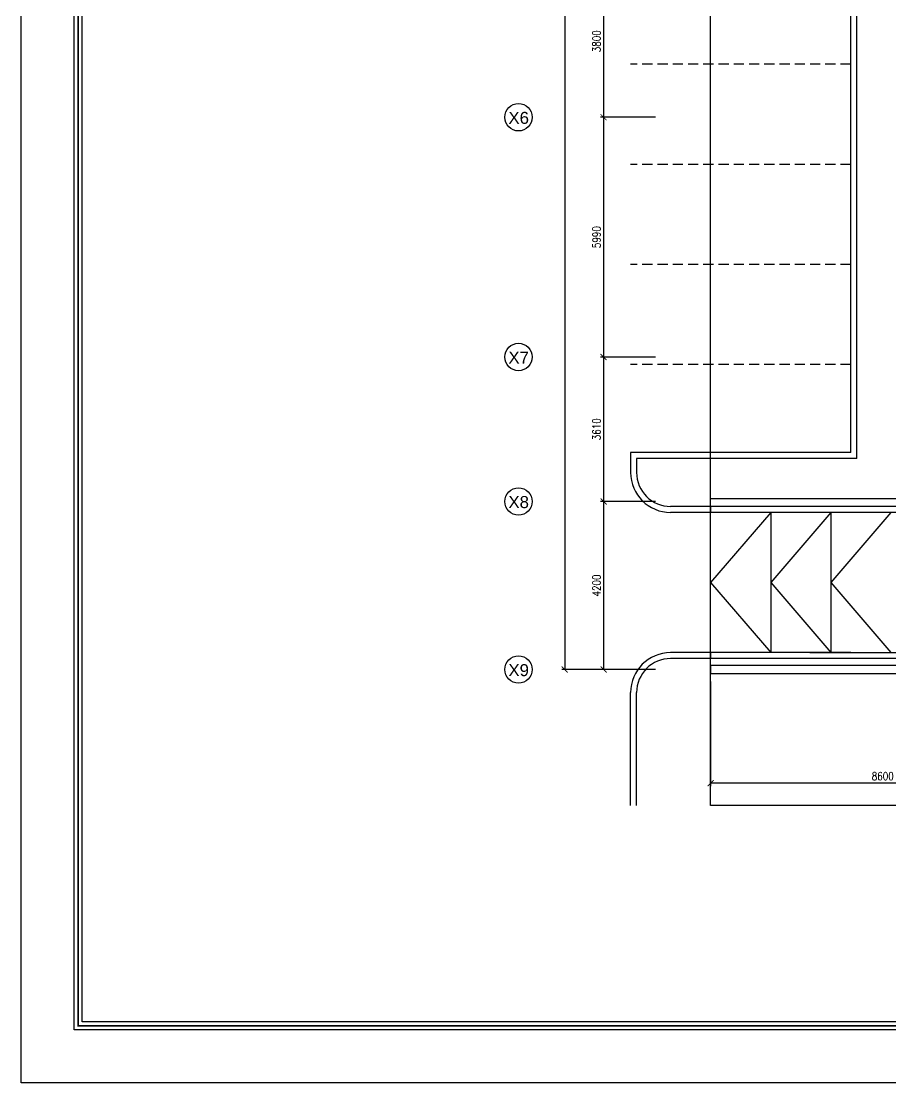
# Model space of a CAD drawing. Header units: millimetres. Extents: x -1288794 to 2153086, y -2701644 to -1428868.
# Drawn here: x 1800363 to 1822085, y -1518905 to -1492380 of the extents above; entities that cross this region are included whole.
import ezdxf
from ezdxf.enums import TextEntityAlignment as Align

# ---------------------------------------------------------------- set-up
doc = ezdxf.new("R2010")
doc.units = ezdxf.units.MM
doc.header["$LTSCALE"] = 100
doc.header["$PDMODE"] = 34
doc.linetypes.add('CENTER', pattern=[50.8, 31.75, -6.35, 6.35, -6.35])
doc.linetypes.add('DASHED', pattern=[19.05, 12.7, -6.35])
for name, color, linetype in [('A-ANNO-DIMS', 1, 'Continuous'), ('A-ANNO-SYMB', 33, 'Continuous'), ('A-ANNO-TEXT', 8, 'Continuous'), ('A-AREA', 8, 'CENTER'), ('HATCH', 251, 'Continuous'), ('L-WALK', 8, 'Continuous'), ('LOGO LINE', 7, 'Continuous'), ('LOGO1LINE', 7, 'Continuous')]:
    doc.layers.add(name, color=color, linetype=linetype)
doc.styles.add('ROMANS', font='romans.shx', dxfattribs={"width": 0.8})
doc.styles.add('SANSSERIF', font='sas_____.pfb')
doc.dimstyles.new('100 of DIM2', dxfattribs={"dimscale": 0, "dimtxt": 200, "dimasz": 150, "dimexe": 75, "dimexo": 200, "dimgap": 75, "dimtad": 1, "dimdec": 0, "dimrnd": 5, "dimzin": 0, "dimdsep": 46, "dimtxsty": 'ROMANS', "dimblk": 'ARCHTICK', "dimcen": 100, "dimclrd": 94, "dimclre": 94, "dimclrt": 2, "dimadec": 0, "dimazin": 0, "dimtfac": 1, "dimtdec": 0, "dimtofl": 0, "dimtmove": 2, "dimatfit": 3, "dimldrblk": 'OPEN90', "dimfxl": 75, "dimtolj": 1, "dimtzin": 0, "dimarcsym": 0})

# ---------------------------------------------------------------- blocks, each defined once
blk = doc.blocks.new('_ArchTick')
at = {"color": 0, "linetype": 'ByBlock', "const_width": 0.15}
blk.add_lwpolyline([(-0.5, -0.5), (0.5, 0.5)], dxfattribs=at)
blk = doc.blocks.new('*D686')
at = {"layer": 'A-ANNO-DIMS', "color": 94, "lineweight": -2, "ltscale": 3, "transparency": 16777216}
for p, q in [((1816095, -1473380), (1813865, -1473380)), ((1813940, -1473380), (1813940, -1508580)), ((1816095, -1508580), (1813865, -1508580))]:
    blk.add_line(p, q, dxfattribs=at)
at = {"layer": 'Defpoints', "color": 0, "ltscale": 3, "transparency": 16777216}
for p in [(1816295, -1473380), (1813940, -1508580), (1816295, -1508580)]:
    blk.add_point(p, dxfattribs=at)
at = {"layer": 'A-ANNO-DIMS', "color": 94, "lineweight": -2, "ltscale": 3, "transparency": 16777216, "xscale": 150, "yscale": 150, "zscale": 150}
for p, rotation in [((1813940, -1473380), 90), ((1813940, -1508580), 270)]:
    blk.add_blockref('_ArchTick', p, dxfattribs=dict(at, rotation=rotation))
at = {"layer": 'A-ANNO-DIMS', "color": 2, "ltscale": 3, "transparency": 16777216, "insert": (1813765, -1490980), "char_height": 200, "attachment_point": 5, "rotation": 90, "style": 'ROMANS'}
blk.add_mtext('\\A1;35200', dxfattribs=at)
blk = doc.blocks.new('_Open90')
at = {"color": 0, "linetype": 'ByBlock', "lineweight": -2}
for p, q in [((0, 0), (-1, 0)), ((-0.5, 0.5), (0, 0)), ((0, 0), (-0.5, -0.5))]:
    blk.add_line(p, q, dxfattribs=at)
blk = doc.blocks.new('*D691')
at = {"layer": 'A-ANNO-DIMS', "color": 94, "lineweight": -2, "ltscale": 3, "transparency": 16777216}
for p, q in [((1816204, -1490980), (1814837, -1490980)), ((1814912, -1490980), (1814912, -1494780)), ((1816204, -1494780), (1814837, -1494780))]:
    blk.add_line(p, q, dxfattribs=at)
at = {"layer": 'Defpoints', "color": 0, "ltscale": 3, "transparency": 16777216}
for p in [(1816404, -1490980), (1814912, -1494780), (1816404, -1494780)]:
    blk.add_point(p, dxfattribs=at)
at = {"layer": 'A-ANNO-DIMS', "color": 94, "lineweight": -2, "ltscale": 3, "transparency": 16777216, "xscale": 150, "yscale": 150, "zscale": 150}
for p, rotation in [((1814912, -1490980), 90), ((1814912, -1494780), 270)]:
    blk.add_blockref('_ArchTick', p, dxfattribs=dict(at, rotation=rotation))
at = {"layer": 'A-ANNO-DIMS', "color": 2, "ltscale": 3, "transparency": 16777216, "insert": (1814737, -1492880), "char_height": 200, "attachment_point": 5, "rotation": 90, "style": 'ROMANS'}
blk.add_mtext('\\A1;3800', dxfattribs=at)
blk = doc.blocks.new('*D692')
at = {"layer": 'A-ANNO-DIMS', "color": 94, "lineweight": -2, "ltscale": 3, "transparency": 16777216}
for p, q in [((1816204, -1494780), (1814837, -1494780)), ((1814912, -1494780), (1814912, -1500770)), ((1816204, -1500770), (1814837, -1500770))]:
    blk.add_line(p, q, dxfattribs=at)
at = {"layer": 'Defpoints', "color": 0, "ltscale": 3, "transparency": 16777216}
for p in [(1816404, -1494780), (1814912, -1500770), (1816404, -1500770)]:
    blk.add_point(p, dxfattribs=at)
at = {"layer": 'A-ANNO-DIMS', "color": 94, "lineweight": -2, "ltscale": 3, "transparency": 16777216, "xscale": 150, "yscale": 150, "zscale": 150}
for p, rotation in [((1814912, -1494780), 90), ((1814912, -1500770), 270)]:
    blk.add_blockref('_ArchTick', p, dxfattribs=dict(at, rotation=rotation))
at = {"layer": 'A-ANNO-DIMS', "color": 2, "ltscale": 3, "transparency": 16777216, "insert": (1814737, -1497775), "char_height": 200, "attachment_point": 5, "rotation": 90, "style": 'ROMANS'}
blk.add_mtext('\\A1;5990', dxfattribs=at)
blk = doc.blocks.new('*D693')
at = {"layer": 'A-ANNO-DIMS', "color": 94, "lineweight": -2, "ltscale": 3, "transparency": 16777216}
for p, q in [((1816204, -1500770), (1814837, -1500770)), ((1814912, -1500770), (1814912, -1504380)), ((1816204, -1504380), (1814837, -1504380))]:
    blk.add_line(p, q, dxfattribs=at)
at = {"layer": 'Defpoints', "color": 0, "ltscale": 3, "transparency": 16777216}
for p in [(1816404, -1500770), (1814912, -1504380), (1816404, -1504380)]:
    blk.add_point(p, dxfattribs=at)
at = {"layer": 'A-ANNO-DIMS', "color": 94, "lineweight": -2, "ltscale": 3, "transparency": 16777216, "xscale": 150, "yscale": 150, "zscale": 150}
for p, rotation in [((1814912, -1500770), 90), ((1814912, -1504380), 270)]:
    blk.add_blockref('_ArchTick', p, dxfattribs=dict(at, rotation=rotation))
at = {"layer": 'A-ANNO-DIMS', "color": 2, "ltscale": 3, "transparency": 16777216, "insert": (1814737, -1502575), "char_height": 200, "attachment_point": 5, "rotation": 90, "style": 'ROMANS'}
blk.add_mtext('\\A1;3610', dxfattribs=at)
blk = doc.blocks.new('*D694')
at = {"layer": 'A-ANNO-DIMS', "color": 94, "lineweight": -2, "ltscale": 3, "transparency": 16777216}
for p, q in [((1816204, -1504380), (1814837, -1504380)), ((1814912, -1504380), (1814912, -1508580)), ((1816204, -1508580), (1814837, -1508580))]:
    blk.add_line(p, q, dxfattribs=at)
at = {"layer": 'Defpoints', "color": 0, "ltscale": 3, "transparency": 16777216}
for p in [(1816404, -1504380), (1814912, -1508580), (1816404, -1508580)]:
    blk.add_point(p, dxfattribs=at)
at = {"layer": 'A-ANNO-DIMS', "color": 94, "lineweight": -2, "ltscale": 3, "transparency": 16777216, "xscale": 150, "yscale": 150, "zscale": 150}
for p, rotation in [((1814912, -1504380), 90), ((1814912, -1508580), 270)]:
    blk.add_blockref('_ArchTick', p, dxfattribs=dict(at, rotation=rotation))
at = {"layer": 'A-ANNO-DIMS', "color": 2, "ltscale": 3, "transparency": 16777216, "insert": (1814737, -1506480), "char_height": 200, "attachment_point": 5, "rotation": 90, "style": 'ROMANS'}
blk.add_mtext('\\A1;4200', dxfattribs=at)
blk = doc.blocks.new('*D670')
at = {"layer": 'A-ANNO-DIMS', "color": 94, "linetype": 'Continuous', "lineweight": -2, "ltscale": 3, "transparency": 16777216}
for p, q in [((1817585, -1508880), (1817585, -1511494)), ((1826185, -1508880), (1826185, -1511494)), ((1826185, -1511419), (1817585, -1511419))]:
    blk.add_line(p, q, dxfattribs=at)
at = {"layer": 'Defpoints', "color": 0, "linetype": 'Continuous', "ltscale": 3, "transparency": 16777216}
for p in [(1817585, -1508680), (1826185, -1508680), (1817585, -1511419)]:
    blk.add_point(p, dxfattribs=at)
at = {"layer": 'A-ANNO-DIMS', "color": 94, "linetype": 'Continuous', "lineweight": -2, "ltscale": 3, "transparency": 16777216, "xscale": 150, "yscale": 150, "zscale": 150, "rotation": 180}
blk.add_blockref('_ArchTick', (1817585, -1511419), dxfattribs=at)
at = {"layer": 'A-ANNO-DIMS', "color": 94, "linetype": 'Continuous', "lineweight": -2, "ltscale": 3, "transparency": 16777216, "xscale": 150, "yscale": 150, "zscale": 150}
blk.add_blockref('_ArchTick', (1826185, -1511419), dxfattribs=at)
at = {"layer": 'A-ANNO-DIMS', "color": 2, "linetype": 'Continuous', "ltscale": 3, "transparency": 16777216, "insert": (1821885, -1511244), "char_height": 200, "attachment_point": 5, "style": 'ROMANS'}
blk.add_mtext('\\A1;8600', dxfattribs=at)

msp = doc.modelspace()

# ---------------------------------------------------------------- linework, layer by layer
at = {"layer": 'A-ANNO-SYMB', "ltscale": 3}
for centre in [(1812785.9, -1494779.9), (1812785.9, -1500769.9), (1812785.9, -1504379.9), (1812785.9, -1508579.9)]:
    msp.add_circle(centre, 342.2, dxfattribs=at)
at = {"layer": 'A-AREA', "ltscale": 15}
for p, q in [((1817585.3, -1511979.9), (1817585.3, -1471979.9)), ((1852685.3, -1511979.9), (1817585.3, -1511979.9))]:
    msp.add_line(p, q, dxfattribs=at)
at = {"layer": 'A-AREA', "linetype": 'Continuous', "ltscale": 3}
for p, q in [((1817585.3, -1504504.9), (1817585.3, -1504304.9)), ((1817585.3, -1504304.9), (1824885.3, -1504304.9)), ((1824885.3, -1504504.9), (1817585.3, -1504504.9)), ((1823585.3, -1508479.9), (1817585.3, -1508479.9)), ((1817585.3, -1508479.9), (1817585.3, -1508679.9)), ((1817585.3, -1508679.9), (1826185.3, -1508679.9))]:
    msp.add_line(p, q, dxfattribs=at)
at = {"layer": 'HATCH', "ltscale": 3}
for p, q in [((1819085.3, -1504654.9), (1819085.3, -1508154.9)), ((1820585.3, -1504654.9), (1820585.3, -1508154.9))]:
    msp.add_line(p, q, dxfattribs=at)
for points in [[(1819085.3, -1504654.9), (1817585.3, -1506404.9), (1819085.3, -1508154.9)], [(1820585.3, -1504654.9), (1819085.3, -1506404.9), (1820585.3, -1508154.9)], [(1822085.3, -1504654.9), (1820585.3, -1506404.9), (1822085.3, -1508154.9)]]:
    msp.add_lwpolyline(points, dxfattribs=at)
at = {"layer": 'L-WALK', "ltscale": 15}
for p, q in [((1821235.3, -1503304.9), (1821235.3, -1475805.9)), ((1821085.3, -1503154.9), (1821085.3, -1475955.9)), ((1815585.3, -1503154.9), (1815585.3, -1503654.9)), ((1815735.3, -1503304.9), (1815735.3, -1503654.9)), ((1815585.3, -1511979.9), (1815585.3, -1509154.9)), ((1815735.3, -1511979.9), (1815735.3, -1509154.9)), ((1815585.3, -1511979.9), (1815585.3, -1511955.9)), ((1815735.3, -1511979.9), (1815735.3, -1511955.9))]:
    msp.add_line(p, q, dxfattribs=at)
at = {"layer": 'L-WALK', "linetype": 'DASHED', "ltscale": 0.2}
for p, q in [((1821085.3, -1493455.9), (1815585.3, -1493455.9)), ((1821085.3, -1495955.9), (1815585.3, -1495955.9)), ((1821085.3, -1498455.9), (1815585.3, -1498455.9)), ((1821085.3, -1500955.9), (1815585.3, -1500955.9))]:
    msp.add_line(p, q, dxfattribs=at)
at = {"layer": 'L-WALK', "ltscale": 3}
for p, q in [((1821085.3, -1503154.9), (1815585.3, -1503154.9)), ((1821235.3, -1503304.9), (1815735.3, -1503304.9)), ((1824885.3, -1504504.9), (1816585.3, -1504504.9)), ((1817585.3, -1504504.9), (1817585.3, -1504654.9)), ((1826185.3, -1504654.9), (1816585.3, -1504654.9)), ((1821085.3, -1508154.9), (1816585.3, -1508154.9)), ((1817585.3, -1508154.9), (1817585.3, -1508304.9)), ((1820065.6, -1508154.9), (1826185.3, -1508154.9)), ((1826185.3, -1508304.9), (1816585.3, -1508304.9))]:
    msp.add_line(p, q, dxfattribs=at)
at = {"layer": 'L-WALK', "ltscale": 15}
for centre, radius, start, end in [((1816585.3, -1503654.9), 1000, 180, 270), ((1816585.3, -1503654.9), 850, 180, 270), ((1816585.3, -1509154.9), 1000, 90, 180), ((1816585.3, -1509154.9), 850, 90, 180)]:
    msp.add_arc(centre, radius, start, end, dxfattribs=at)
at = {"layer": 'LOGO LINE'}
msp.add_lwpolyline([(1879121.4, -1518905.1), (1800363.4, -1518905.1), (1800363.4, -1463217.6), (1879121.4, -1463217.6)], close=True, dxfattribs=at)
at = {"layer": 'LOGO1LINE'}
for points in [[(1877795.5, -1517579.2), (1801689.3, -1517579.2), (1801689.3, -1464543.5), (1877795.5, -1464543.5)], [(1867486.8, -1517380.3), (1801888.2, -1517380.3), (1801888.2, -1464742.4), (1867486.8, -1464742.4)]]:
    msp.add_lwpolyline(points, close=True, dxfattribs=at)
at = {"layer": 'LOGO1LINE', "const_width": 39.8}
msp.add_lwpolyline([(1877696.1, -1517479.8), (1801788.7, -1517479.8), (1801788.7, -1464642.9), (1877696.1, -1464642.9)], close=True, dxfattribs=at)

# ---------------------------------------------------------------- texts
at = {"layer": 'A-ANNO-TEXT', "style": 'SANSSERIF'}
for s, p in [('X6', (1812790.5, -1494944.5)), ('X7', (1812790.5, -1500934.5)), ('X8', (1812790.5, -1504544.5)), ('X9', (1812790.5, -1508744.5))]:
    msp.add_text(s, height=300, dxfattribs=at).set_placement(p, align=Align.CENTER)

# ---------------------------------------------------------------- dimensions: what is measured, and where the dimension line sits
at = {"layer": 'A-ANNO-DIMS', "ltscale": 3}
for base, p1, p2, picture, middle in [((1813940, -1508579.9), (1816295.2, -1473379.9), (1816295.2, -1508579.9), '*D686', (1813765, -1490979.9)), ((1814912.5, -1494779.9), (1816404.1, -1490979.9), (1816404.1, -1494779.9), '*D691', (1814737.5, -1492879.9)), ((1814912.5, -1500769.9), (1816404.1, -1494779.9), (1816404.1, -1500769.9), '*D692', (1814737.5, -1497774.9)), ((1814912.5, -1504379.9), (1816404.1, -1500769.9), (1816404.1, -1504379.9), '*D693', (1814737.5, -1502574.9)), ((1814912.5, -1508579.9), (1816404.1, -1504379.9), (1816404.1, -1508579.9), '*D694', (1814737.5, -1506479.9))]:
    dim = msp.add_linear_dim(base=base, p1=p1, p2=p2, angle=90, dimstyle='100 of DIM2', override={"dimscale": 1}, dxfattribs=at)
    dim.commit()
    dim.dimension.update_dxf_attribs({"geometry": picture, "text_midpoint": middle})
at = {"layer": 'A-ANNO-DIMS', "linetype": 'Continuous', "ltscale": 3}
dim = msp.add_linear_dim(base=(1817585.3, -1511418.9), p1=(1826185.3, -1508679.9), p2=(1817585.3, -1508679.9), dimstyle='100 of DIM2', override={"dimscale": 1}, dxfattribs=at)
dim.commit()
dim.dimension.update_dxf_attribs({"geometry": '*D670', "text_midpoint": (1821885.3, -1511243.9)})

doc.saveas('drawing.dxf')
